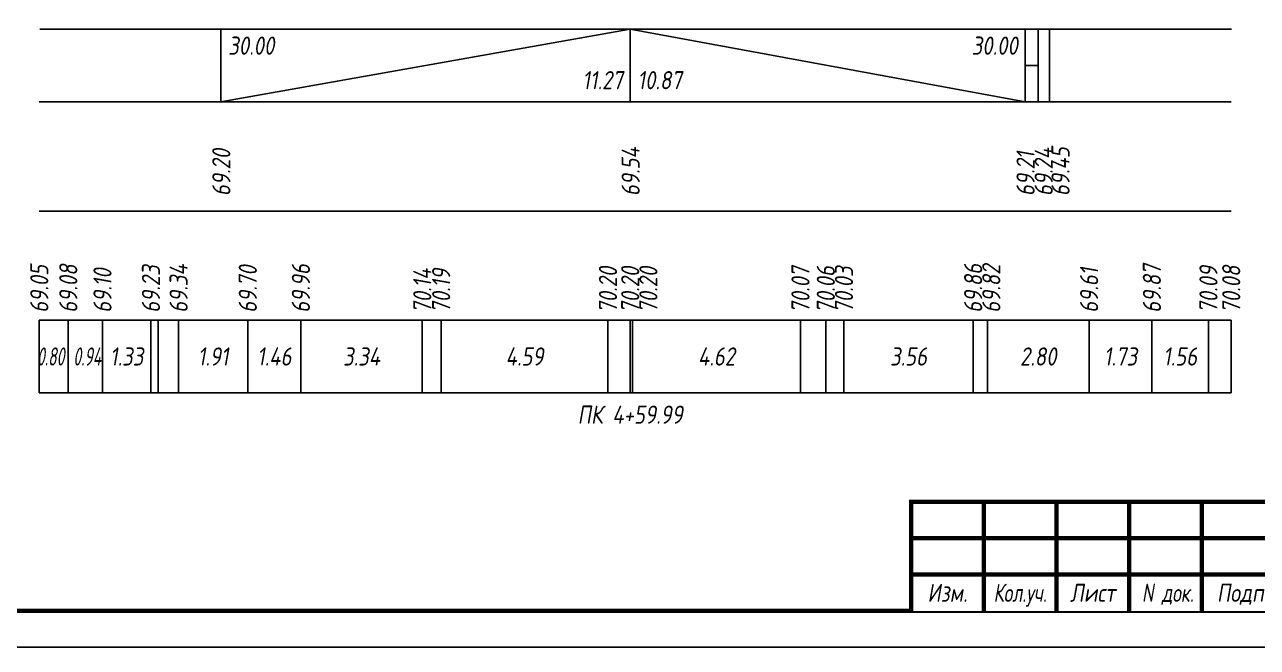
# Model space of a CAD drawing. Extents: x -717 to 1451, y -133302 to 233.
# Drawn here: x 77.9 to 247.6, y -7125.4 to -7039.8 of the extents above; entities that cross this region are included whole.
import ezdxf
from ezdxf.enums import TextEntityAlignment as Align

# ---------------------------------------------------------------- set-up
doc = ezdxf.new("R2010")
doc.units = 0
for name, color, linetype in [('Зарамочное оформление', 7, 'Continuous'), ('Код_510', 7, 'Continuous'), ('Код_516', 1, 'Continuous'), ('Подписи поперечников', 7, 'Continuous'), ('Таблица', 7, 'Continuous')]:
    doc.layers.add(name, color=color, linetype=linetype)
doc.styles.add('М', font='romand.shx', dxfattribs={"width": 0.8, "oblique": 10, "height": 2.5})

# ---------------------------------------------------------------- blocks, each defined once
blk = doc.blocks.new('Штамп')
at = {"linetype": 'Continuous'}
blk.add_wipeout([(199.95, -411.25), (384.95, -411.25), (384.95, -426.25), (199.95, -426.25)], dxfattribs=at).dxf.layer = 'Зарамочное оформление'
at = {"layer": 'Зарамочное оформление', "linetype": 'Continuous', "lineweight": -3, "const_width": 0.6, "flags": 128}
for points in [[(199.95, -426.25), (199.95, -411.25), (384.95, -411.25)], [(209.95, -411.25), (209.95, -426.25)], [(219.95, -411.25), (219.95, -426.25)], [(229.95, -411.25), (229.95, -426.25)], [(239.95, -411.25), (239.95, -426.25)], [(199.95, -416.25), (264.95, -416.25)], [(199.95, -421.25), (264.95, -421.25)]]:
    blk.add_lwpolyline(points, dxfattribs=at)
at = {"layer": 'Зарамочное оформление', "linetype": 'Continuous', "style": 'М', "oblique": 10}
for s, width, p in [('Изм.', 0.8, (204.95, -423.75)), ('Кол.уч.', 0.7, (214.95, -423.75)), ('Лист', 0.8, (224.95, -423.75)), ('N док.', 0.7, (235.28, -423.75)), ('Подпись', 0.8, (247.45, -423.75))]:
    blk.add_text(s, height=2.5, dxfattribs=dict(at, width=width)).set_placement(p, align=Align.MIDDLE_CENTER)
blk = doc.blocks.new('шифр')
blk.add_blockref('Штамп', (0, -6754))

msp = doc.modelspace()

# ---------------------------------------------------------------- linework, layer by layer
at = {"flags": 128}
msp.add_lwpolyline([(-30.054, -7125.421), (389.946, -7125.421), (389.946, -6828.421), (-30.054, -6828.421)], close=True, dxfattribs=at)
at = {"const_width": 0.6, "flags": 128}
msp.add_lwpolyline([(-10.054, -7120.421), (384.946, -7120.421), (384.946, -6833.421), (-10.054, -6833.421)], close=True, dxfattribs=at)
at = {"layer": 'Код_510'}
for p, q in [((79.946, -7090.421), (79.946, -7080.421)), ((83.94, -7090.421), (83.94, -7080.421)), ((88.644, -7090.421), (88.644, -7080.421)), ((95.315, -7090.421), (95.315, -7080.421)), ((96.301, -7090.421), (96.301, -7080.421)), ((99.121, -7090.421), (99.121, -7080.421)), ((108.646, -7090.421), (108.646, -7080.421)), ((115.951, -7090.421), (115.951, -7080.421)), ((132.664, -7090.421), (132.664, -7080.421)), ((135.264, -7090.421), (135.264, -7080.421)), ((158.223, -7090.421), (158.223, -7080.421)), ((161.287, -7090.421), (161.287, -7080.421)), ((161.6, -7090.421), (161.6, -7080.421)), ((184.72, -7090.421), (184.72, -7080.421)), ((188.207, -7090.421), (188.207, -7080.421)), ((190.693, -7090.421), (190.693, -7080.421)), ((208.488, -7090.421), (208.488, -7080.421)), ((210.458, -7090.421), (210.458, -7080.421)), ((224.447, -7090.421), (224.447, -7080.421)), ((233.09, -7090.421), (233.09, -7080.421)), ((240.875, -7090.421), (240.875, -7080.421)), ((244.012, -7090.421), (244.012, -7080.421))]:
    msp.add_line(p, q, dxfattribs=at)
at = {"layer": 'Код_516'}
for p, q in [((104.946, -7050.421), (104.946, -7040.421)), ((104.946, -7050.421), (161.287, -7040.421)), ((161.287, -7050.421), (161.287, -7040.421)), ((161.287, -7040.421), (215.642, -7050.421)), ((215.642, -7050.421), (215.642, -7040.421)), ((215.642, -7050.421), (215.642, -7040.421)), ((217.438, -7050.421), (217.438, -7040.421)), ((219.012, -7050.421), (219.012, -7040.421)), ((215.642, -7045.421), (217.438, -7045.421))]:
    msp.add_line(p, q, dxfattribs=at)
at = {"layer": 'Таблица'}
for p, q in [((80, -7040.421), (244.066, -7040.421)), ((79.946, -7050.421), (244.012, -7050.421)), ((79.946, -7065.421), (244.012, -7065.421)), ((79.946, -7080.421), (244.012, -7080.421)), ((79.946, -7090.421), (244.012, -7090.421))]:
    msp.add_line(p, q, dxfattribs=at)

# ---------------------------------------------------------------- texts
at = {"layer": 'Код_510', "style": 'М', "oblique": 10, "width": 0.8}
for s, p in [('69.05', (79.946, -7079.421)), ('69.08', (83.94, -7079.421)), ('69.10', (88.644, -7079.421)), ('69.23', (95.315, -7079.421)), ('69.34', (99.121, -7079.421)), ('69.70', (108.646, -7079.421)), ('69.96', (115.951, -7079.421)), ('70.14', (132.664, -7079.421)), ('70.19', (135.264, -7079.421)), ('70.20', (158.223, -7079.421)), ('70.20', (161.287, -7079.421)), ('70.20', (163.787, -7079.421)), ('70.07', (184.72, -7079.421)), ('70.06', (188.207, -7079.421)), ('70.03', (190.707, -7079.421)), ('69.86', (208.488, -7079.421)), ('69.82', (210.988, -7079.421)), ('69.61', (224.447, -7079.421)), ('69.87', (233.09, -7079.421)), ('70.09', (240.875, -7079.421)), ('70.08', (244.012, -7079.421))]:
    msp.add_text(s, height=2.5, rotation=90, dxfattribs=at).set_placement(p, align=Align.MIDDLE_LEFT)
at = {"layer": 'Код_510', "style": 'М', "oblique": 10}
for s, width, p in [('0.80', 0.6, (81.508, -7085.421)), ('0.94', 0.6, (86.553, -7085.421)), ('1.33', 0.8, (91.98, -7085.421)), ('1.91', 0.8, (103.884, -7085.421)), ('1.46', 0.8, (112.299, -7085.421)), ('3.34', 0.8, (124.308, -7085.421)), ('4.59', 0.8, (146.744, -7085.421)), ('4.62', 0.8, (173.16, -7085.421)), ('3.56', 0.8, (199.591, -7085.421)), ('2.80', 0.8, (217.453, -7085.421)), ('1.73', 0.8, (228.769, -7085.421)), ('1.56', 0.8, (236.983, -7085.421))]:
    msp.add_text(s, height=2.5, dxfattribs=dict(at, width=width)).set_placement(p, align=Align.MIDDLE_CENTER)
at = {"layer": 'Код_516', "style": 'М', "oblique": 10, "width": 0.8}
msp.add_text('30.00', height=2.5, dxfattribs=at).set_placement((105.946, -7041.421), align=Align.TOP_LEFT)
msp.add_text('30.00', height=2.5, dxfattribs=at).set_placement((214.642, -7041.421), align=Align.TOP_RIGHT)
msp.add_text('11.27', height=2.5, dxfattribs=at).set_placement((160.287, -7049.421), align=Align.BOTTOM_RIGHT)
msp.add_text('10.87', height=2.5, dxfattribs=at).set_placement((162.287, -7049.421), align=Align.BOTTOM_LEFT)
for s, p in [('69.54', (161.341, -7063.371)), ('69.45', (220.513, -7063.371)), ('69.20', (105, -7063.371)), ('69.21', (215.696, -7063.371)), ('69.24', (218.196, -7063.371))]:
    msp.add_text(s, height=2.5, rotation=90, dxfattribs=at).set_placement(p, align=Align.MIDDLE_LEFT)
at = {"layer": 'Подписи поперечников', "style": 'М', "oblique": 10, "width": 0.8}
msp.add_text('ПК 4+59.99', height=2.5, dxfattribs=at).set_placement((161.287, -7095.421), align=Align.BOTTOM_CENTER)

# ---------------------------------------------------------------- next in the draw order: block references
msp.add_blockref('шифр', (0, 59.829))

doc.saveas('drawing.dxf')
